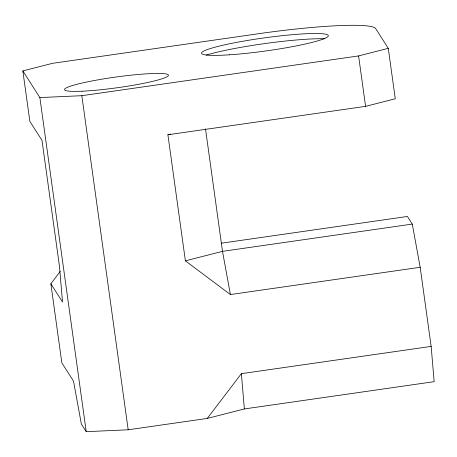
<?xml version="1.0" encoding="UTF-8"?>
<svg xmlns="http://www.w3.org/2000/svg" width="457" height="457" viewBox="0 0 457 457"><rect width="100%" height="100%" fill="white"/><g stroke="black" fill="none" stroke-linecap="round" stroke-linejoin="round"><path stroke-width="0.69" d="M221.171 243.227L407.421 216.458L412.283 224.079L420.177 267.282L431.157 346.395L434.15 381.669L244.369 408.941L207.261 418.429L128.189 429.791L86.219 431.671L81.363 424.05L73.508 381.161L61.844 362.881L50.864 283.768L60.233 271.372M207.261 418.429L241.376 373.666L431.157 346.395M50.864 283.768L62.529 302.048L59.49 266.46L41.998 140.385L29.848 121.345L22.85 70.915L52.538 63.323L258.131 33.778A111.965 11.511 -7.9 0 1 375.637 28.534L388.279 48.333L395.276 98.763L365.589 106.355L167.902 134.764L185.393 260.838L230.402 294.554L420.177 267.282M22.85 70.915L39.862 97.57L81.826 95.696L358.591 55.925L388.279 48.333M167.902 134.764L170.65 134.061M185.393 260.838L222.502 251.35L412.283 224.079M230.402 294.554L222.502 251.35L205.496 128.794M358.591 55.925L365.589 106.355M81.826 95.696L128.189 429.791M39.862 97.57L86.219 431.671M241.376 373.666L244.369 408.941M206.29 55.114A70.378 7.232 -7.9 0 1 324.853 38.754M229.62 54.8A63.98 6.575 -7.9 0 0 328.172 36.206A63.98 6.575 -7.9 0 0 237.017 42.312A63.98 6.575 -7.9 0 0 229.62 54.8M82.083 91.206A52.464 5.393 -7.9 0 0 167.439 76.49A52.464 5.393 -7.9 0 0 99.997 79.501A52.464 5.393 -7.9 0 0 82.083 91.206"/></g></svg>
